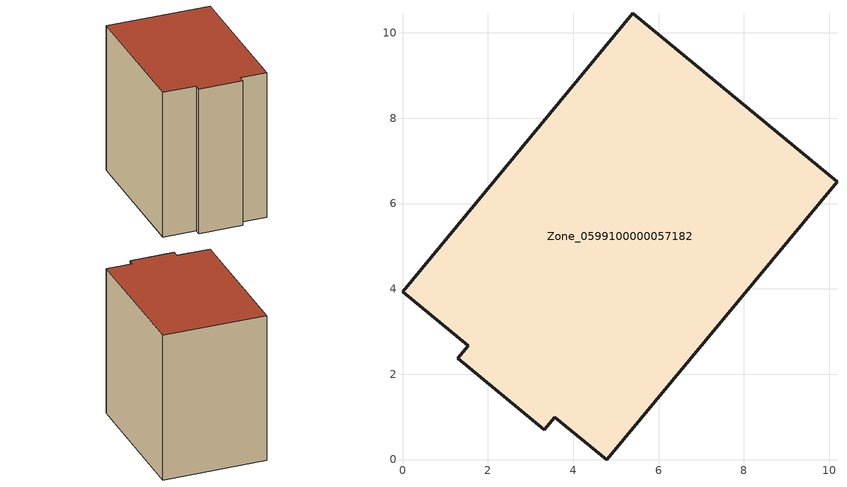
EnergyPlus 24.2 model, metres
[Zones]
Zone_0599100000057182
 floor ground (C_G): 5.4,10.45 10.18,6.51 4.78,0 3.57,0.99 3.33,0.7 1.3,2.38 1.54,2.67 0,3.93 z0
 wall outside (C_F): 10.18,6.51 5.4,10.45 0,3.93 1.54,2.67 1.3,2.38 3.33,0.7 3.57,0.99 4.78,0 10.18,6.51 z0:9.08
 roof outside (C_R): 3.33,0.7 3.57,0.99 4.78,0 10.18,6.51 5.4,10.45 0,3.93 1.54,2.67 1.3,2.38 z9.08
[BUILDING]
Pand.0599100000057182: North Axis=0; Terrain=City; Loads Convergence Tolerance Value=0.04; Temperature Convergence Tolerance Value=0.4; Solar Distribution=FullExterior; Maximum Number of Warmup Days=25; Minimum Number of Warmup Days=1
[Site:Location]
Rotterdam.The.Hague.AP_ZH_NLD Design_Conditions: Latitude=51.96; Longitude=4.45; Time Zone=1; Elevation=-4.5
[SITE:GROUNDTEMPERATURE:BUILDINGSURFACE]
18, 18, 18, 18, 18, 18, 18, 18, 18, 18, 18, 18
[MATERIAL] Thermal Absorptance=0.9; Solar Absorptance=0.7; Visible Absorptance=0.7
Name | Roughness | Thickness | Conductivity | Density | Specific Heat
G.TI.1946-1964 | MediumSmooth | 0.15 | 1 | 540 | 1210
F.TI.1946-1964 | Rough | 0.3 | 0.857143 | 1920 | 840
R.TI.1946-1964 | MediumRough | 0.2 | 0.277778 | 1500 | 1000
[CONSTRUCTION]
C_G: G.TI.1946-1964
C_F: F.TI.1946-1964
C_R: R.TI.1946-1964
[ZONE]
Zone_0599100000057182: Type=1; Multiplier=1; Ceiling Height=Autocalculate; Volume=Autocalculate; Floor Area=autocalculate; Part of Total Floor Area=Yes
[ZONEINFILTRATION:DESIGNFLOWRATE]
Infil_Zone_0599100000057182: Zone or ZoneList or Space or SpaceList=Zone_0599100000057182; Schedule=AlwaysOn; Design Flow Rate Calculation Method=Flow/Area; Flow Rate per Floor Area=0.003; Constant Term Coefficient=1; Temperature Term Coefficient=0; Velocity Term Coefficient=0; Velocity Squared Term Coefficient=0
[HVACTEMPLATE:ZONE:IDEALLOADSAIRSYSTEM]
Zone_0599100000057182: Maximum Heating Supply Air Temperature=50; Minimum Cooling Supply Air Temperature=13; Maximum Heating Supply Air Humidity Ratio=0.0156; Minimum Cooling Supply Air Humidity Ratio=0.0077; Heating Limit=NoLimit; Cooling Limit=NoLimit; Dehumidification Control Type=ConstantSensibleHeatRatio; Cooling Sensible Heat Ratio=0.7; Dehumidification Setpoint=60; Humidification Control Type=None; Humidification Setpoint=30; Outdoor Air Method=None; Outdoor Air Flow Rate per Person=0.00944; Outdoor Air Flow Rate per Zone Floor Area=0; Outdoor Air Flow Rate per Zone=0; Demand Controlled Ventilation Type=None; Outdoor Air Economizer Type=NoEconomizer; Heat Recovery Type=None; Sensible Heat Recovery Effectiveness=0.7; Latent Heat Recovery Effectiveness=0.65
[ZONECONTROL:THERMOSTAT]
ThermostatControl_Zone_0599100000057182: Zone or ZoneList=Zone_0599100000057182; Control Type Schedule=DualSetpointControlType; Control 1=Thermostat_Zone_0599100000057182; Temperature Difference Between Cutout And Setpoint=0
[THERMOSTATSETPOINT:DUALSETPOINT]
Thermostat_Zone_0599100000057182: Heating Setpoint Temperature Schedule=HeatingSetpoint_Zone_0599100000057182; Cooling Setpoint Temperature Schedule=CoolingSetpoint_Zone_0599100000057182
[SCHEDULE:COMPACT]
HeatingSetpoint_Zone_0599100000057182: Through: 12/31, For: AllDays, Until: 24:00, 21
CoolingSetpoint_Zone_0599100000057182: Through: 12/31, For: AllDays, Until: 24:00, 24
DualSetpointControlType: Through: 12/31, For: AllDays, Until: 24:00, 4
AlwaysOn: Through: 12/31, For: AllDays, Until: 24:00, 1
